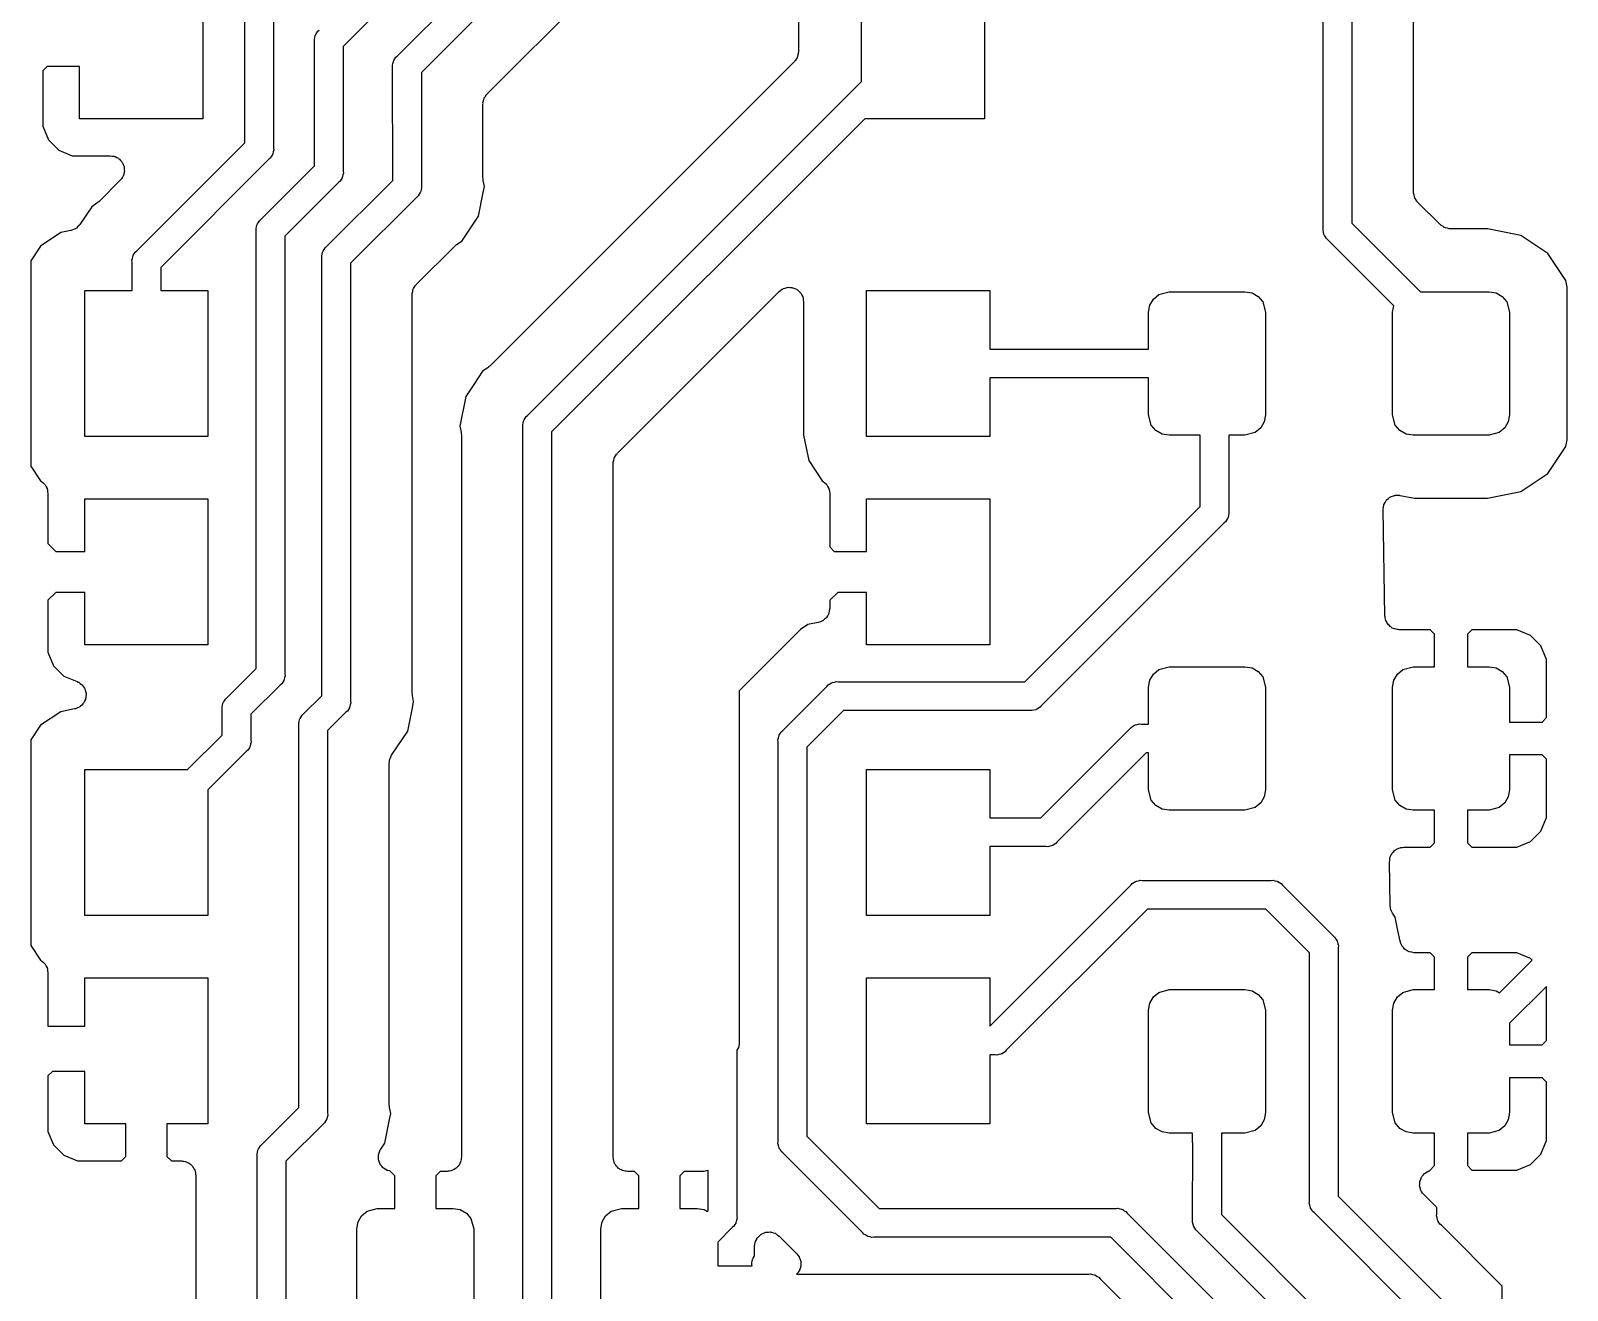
# Model space of a CAD drawing. Extents: x 81 to 161, y -172 to -32.
# Drawn here: x 113.46 to 132.19, y -153.92 to -138.56 of the extents above; entities that cross this region are included whole.
import ezdxf

# ---------------------------------------------------------------- set-up
doc = ezdxf.new("R2010")
doc.units = 0
doc.header["$MEASUREMENT"] = 0
doc.layers.add('BLACK', color=7, linetype='CONTINUOUS')

msp = doc.modelspace()

# ---------------------------------------------------------------- linework, layer by layer
at = {"layer": 'BLACK', "linetype": 'CONTINUOUS'}
for p, q in [((123.097, -132.928), (117.269, -138.756)), ((117.928, -138.872), (123.188, -133.613)), ((123.389, -133.906), (118.221, -139.074)), ((129.215, -140.976), (129.215, -135.464)), ((129.565, -135.529), (129.565, -140.911)), ((119.023, -139.333), (122.519, -135.838)), ((116.069, -139.929), (116.069, -137.253)), ((116.419, -137.356), (116.419, -139.994)), ((115.555, -137.857), (115.555, -139.637)), ((123.585, -139.184), (123.585, -137.857)), ((125.085, -137.857), (125.085, -139.637)), ((122.817, -137.875), (122.817, -138.819)), ((130.315, -140.528), (130.315, -137.898)), ((116.931, -138.616), (116.933, -138.609)), ((116.933, -138.609), (116.946, -138.59)), ((116.946, -138.59), (116.958, -138.57)), ((116.958, -138.57), (116.976, -138.555)), ((116.917, -138.669), (116.923, -138.646)), ((116.919, -138.692), (116.917, -138.669)), ((116.919, -140.211), (116.919, -138.692)), ((116.923, -138.646), (116.927, -138.623)), ((116.927, -138.623), (116.931, -138.616)), ((117.269, -138.756), (117.269, -140.275)), ((117.869, -138.986), (117.875, -138.964)), ((117.875, -138.964), (117.88, -138.941)), ((117.88, -138.941), (117.883, -138.934)), ((117.883, -138.934), (117.885, -138.926)), ((117.885, -138.926), (117.899, -138.907)), ((117.899, -138.907), (117.91, -138.887)), ((117.91, -138.887), (117.928, -138.872)), ((122.766, -138.943), (119.057, -142.652)), ((122.771, -138.936), (122.766, -138.943)), ((122.776, -138.931), (122.771, -138.936)), ((122.788, -138.912), (122.776, -138.931)), ((122.801, -138.893), (122.788, -138.912)), ((122.803, -138.886), (122.801, -138.893)), ((122.807, -138.879), (122.803, -138.886)), ((122.811, -138.856), (122.807, -138.879)), ((122.817, -138.834), (122.811, -138.856)), ((122.817, -138.819), (122.816, -138.827)), ((122.816, -138.827), (122.817, -138.834)), ((113.659, -138.998), (113.605, -139.051)), ((113.605, -139.051), (113.605, -139.727)), ((114.055, -138.998), (113.659, -138.998)), ((114.055, -139.637), (114.055, -138.998)), ((117.871, -139.009), (117.869, -138.986)), ((117.872, -140.39), (117.871, -139.009)), ((118.221, -139.074), (118.221, -140.454)), ((119.001, -139.364), (119.012, -139.345)), ((119.012, -139.345), (119.018, -139.34)), ((119.018, -139.34), (119.023, -139.333)), ((119.516, -143.254), (123.585, -139.184)), ((118.971, -139.457), (118.973, -139.45)), ((118.971, -140.354), (118.971, -139.457)), ((118.972, -139.442), (118.978, -139.42)), ((118.973, -139.45), (118.972, -139.442)), ((118.978, -139.42), (118.982, -139.397)), ((118.982, -139.397), (118.986, -139.391)), ((118.986, -139.391), (118.988, -139.383)), ((118.988, -139.383), (119.001, -139.364)), ((113.605, -139.727), (113.674, -139.892)), ((115.555, -139.637), (114.055, -139.637)), ((123.627, -139.637), (119.809, -143.455)), ((125.085, -139.637), (123.627, -139.637)), ((113.674, -139.892), (113.801, -140.019)), ((113.801, -140.019), (113.966, -140.088)), ((113.966, -140.088), (114.428, -140.088)), ((114.428, -140.088), (114.45, -140.091)), ((114.45, -140.091), (114.473, -140.093)), ((114.473, -140.093), (114.48, -140.097)), ((114.48, -140.097), (114.487, -140.098)), ((114.487, -140.098), (114.507, -140.109)), ((114.751, -141.248), (116.069, -139.929)), ((116.392, -140.096), (116.38, -140.116)), ((116.405, -140.077), (116.392, -140.096)), ((116.407, -140.069), (116.405, -140.077)), ((116.411, -140.063), (116.407, -140.069)), ((116.415, -140.04), (116.411, -140.063)), ((116.421, -140.017), (116.415, -140.04)), ((116.419, -139.994), (116.421, -140.017)), ((114.507, -140.109), (114.528, -140.119)), ((114.528, -140.119), (114.533, -140.125)), ((114.533, -140.125), (114.54, -140.128)), ((114.54, -140.128), (114.555, -140.146)), ((114.555, -140.146), (114.571, -140.162)), ((114.571, -140.162), (114.574, -140.169)), ((114.574, -140.169), (114.579, -140.175)), ((114.579, -140.175), (114.587, -140.196)), ((114.587, -140.196), (114.597, -140.217)), ((114.6, -140.293), (114.592, -140.314)), ((114.597, -140.217), (114.597, -140.225)), ((114.597, -140.225), (114.6, -140.232)), ((114.6, -140.232), (114.6, -140.255)), ((114.6, -140.255), (114.602, -140.278)), ((114.602, -140.278), (114.6, -140.285)), ((114.6, -140.285), (114.6, -140.293)), ((116.362, -140.131), (115.044, -141.449)), ((116.265, -140.865), (116.919, -140.211)), ((116.38, -140.116), (116.362, -140.131)), ((117.269, -140.275), (117.271, -140.299)), ((114.551, -140.386), (114.292, -140.646)), ((114.564, -140.368), (114.551, -140.386)), ((114.579, -140.35), (114.564, -140.368)), ((114.582, -140.343), (114.579, -140.35)), ((114.586, -140.336), (114.582, -140.343)), ((114.592, -140.314), (114.586, -140.336)), ((117.212, -140.412), (116.558, -141.067)), ((117.065, -141.196), (117.872, -140.39)), ((117.23, -140.397), (117.212, -140.412)), ((117.242, -140.377), (117.23, -140.397)), ((117.255, -140.358), (117.242, -140.377)), ((117.257, -140.351), (117.255, -140.358)), ((117.261, -140.344), (117.257, -140.351)), ((117.265, -140.321), (117.261, -140.344)), ((117.271, -140.299), (117.265, -140.321)), ((118.224, -140.477), (118.218, -140.5)), ((118.221, -140.454), (118.224, -140.477)), ((118.974, -140.371), (118.971, -140.354)), ((118.975, -140.388), (118.974, -140.371)), ((118.99, -140.462), (118.975, -140.388)), ((118.975, -140.536), (118.99, -140.462)), ((114.265, -140.668), (114.202, -140.71)), ((114.277, -140.656), (114.265, -140.668)), ((114.292, -140.646), (114.277, -140.656)), ((118.165, -140.591), (117.358, -141.398)), ((118.183, -140.576), (118.165, -140.591)), ((118.194, -140.556), (118.183, -140.576)), ((118.208, -140.537), (118.194, -140.556)), ((118.21, -140.53), (118.208, -140.537)), ((118.213, -140.523), (118.21, -140.53)), ((118.218, -140.5), (118.213, -140.523)), ((118.918, -140.823), (118.975, -140.536)), ((130.316, -140.535), (130.315, -140.528)), ((130.316, -140.543), (130.316, -140.535)), ((130.322, -140.565), (130.316, -140.543)), ((130.326, -140.588), (130.322, -140.565)), ((130.329, -140.594), (130.326, -140.588)), ((130.331, -140.602), (130.329, -140.594)), ((130.345, -140.621), (130.331, -140.602)), ((130.356, -140.64), (130.345, -140.621)), ((130.362, -140.645), (130.356, -140.64)), ((130.366, -140.652), (130.362, -140.645)), ((130.641, -140.927), (130.366, -140.652)), ((114.202, -140.71), (114.057, -140.926)), ((118.713, -141.129), (118.918, -140.823)), ((113.826, -141.025), (113.578, -141.19)), ((113.946, -141.001), (113.826, -141.025)), ((113.953, -140.998), (113.946, -141.001)), ((113.961, -140.997), (113.953, -140.998)), ((113.981, -140.987), (113.961, -140.997)), ((114.003, -140.979), (113.981, -140.987)), ((114.009, -140.974), (114.003, -140.979)), ((114.015, -140.97), (114.009, -140.974)), ((114.031, -140.954), (114.015, -140.97)), ((114.048, -140.939), (114.031, -140.954)), ((114.052, -140.932), (114.048, -140.939)), ((114.057, -140.926), (114.052, -140.932)), ((116.206, -140.979), (116.212, -140.956)), ((116.208, -141.002), (116.206, -140.979)), ((116.208, -146.34), (116.208, -141.002)), ((116.212, -140.956), (116.216, -140.933)), ((116.216, -140.933), (116.22, -140.927)), ((116.22, -140.927), (116.222, -140.919)), ((116.222, -140.919), (116.235, -140.9)), ((116.235, -140.9), (116.247, -140.88)), ((116.247, -140.88), (116.265, -140.865)), ((129.213, -140.999), (129.215, -140.976)), ((129.219, -141.021), (129.213, -140.999)), ((129.223, -141.044), (129.219, -141.021)), ((129.227, -141.051), (129.223, -141.044)), ((129.565, -140.911), (130.4, -141.746)), ((130.648, -140.931), (130.641, -140.927)), ((130.653, -140.937), (130.648, -140.931)), ((130.672, -140.948), (130.653, -140.937)), ((130.691, -140.961), (130.672, -140.948)), ((130.698, -140.963), (130.691, -140.961)), ((130.705, -140.967), (130.698, -140.963)), ((130.728, -140.971), (130.705, -140.967)), ((130.75, -140.977), (130.728, -140.971)), ((130.757, -140.977), (130.75, -140.977)), ((130.765, -140.978), (130.757, -140.977)), ((131.219, -140.978), (130.765, -140.978)), ((131.624, -141.059), (131.219, -140.978)), ((113.578, -141.19), (113.459, -141.369)), ((116.558, -141.067), (116.558, -146.404)), ((117.022, -141.25), (117.035, -141.231)), ((117.035, -141.231), (117.047, -141.211)), ((117.047, -141.211), (117.065, -141.196)), ((118.159, -141.657), (118.624, -141.193)), ((118.624, -141.193), (118.638, -141.183)), ((118.638, -141.183), (118.65, -141.171)), ((118.65, -141.171), (118.713, -141.129)), ((129.229, -141.059), (129.227, -141.051)), ((129.242, -141.078), (129.229, -141.059)), ((129.254, -141.098), (129.242, -141.078)), ((129.272, -141.113), (129.254, -141.098)), ((130.075, -141.916), (129.272, -141.113)), ((131.953, -141.279), (131.624, -141.059)), ((113.459, -141.369), (113.459, -143.873)), ((114.692, -141.361), (114.698, -141.339)), ((114.694, -141.384), (114.692, -141.361)), ((114.694, -141.731), (114.694, -141.384)), ((114.698, -141.339), (114.702, -141.316)), ((114.702, -141.316), (114.706, -141.309)), ((114.706, -141.309), (114.708, -141.302)), ((114.708, -141.302), (114.721, -141.283)), ((114.721, -141.283), (114.733, -141.263)), ((114.733, -141.263), (114.751, -141.248)), ((117.006, -141.31), (117.012, -141.288)), ((117.008, -141.333), (117.006, -141.31)), ((117.008, -146.671), (117.008, -141.333)), ((117.012, -141.288), (117.016, -141.265)), ((117.016, -141.265), (117.02, -141.258)), ((117.02, -141.258), (117.022, -141.25)), ((117.358, -141.398), (117.358, -146.736)), ((132.173, -141.608), (131.953, -141.279)), ((115.044, -141.449), (115.044, -141.731)), ((114.119, -143.511), (114.119, -141.731)), ((114.119, -141.731), (114.694, -141.731)), ((115.044, -141.731), (115.619, -141.731)), ((115.619, -141.731), (115.619, -143.511)), ((118.108, -141.781), (118.109, -141.774)), ((118.108, -146.635), (118.108, -141.781)), ((118.109, -141.766), (118.115, -141.744)), ((118.109, -141.774), (118.109, -141.766)), ((118.115, -141.744), (118.119, -141.721)), ((118.119, -141.721), (118.122, -141.715)), ((118.122, -141.715), (118.124, -141.707)), ((118.124, -141.707), (118.137, -141.688)), ((118.137, -141.688), (118.149, -141.669)), ((118.149, -141.669), (118.155, -141.664)), ((118.155, -141.664), (118.159, -141.657)), ((120.61, -143.715), (122.582, -141.743)), ((122.582, -141.743), (122.601, -141.73)), ((122.601, -141.73), (122.618, -141.715)), ((122.618, -141.715), (122.626, -141.713)), ((122.626, -141.713), (122.632, -141.708)), ((122.632, -141.708), (122.654, -141.702)), ((122.654, -141.702), (122.675, -141.694)), ((122.675, -141.694), (122.683, -141.694)), ((122.683, -141.694), (122.691, -141.692)), ((122.691, -141.692), (122.713, -141.694)), ((122.713, -141.694), (122.736, -141.694)), ((122.736, -141.694), (122.744, -141.697)), ((122.744, -141.697), (122.751, -141.698)), ((122.751, -141.698), (122.772, -141.707)), ((122.772, -141.707), (122.793, -141.715)), ((122.793, -141.715), (122.799, -141.72)), ((122.799, -141.72), (122.806, -141.723)), ((122.806, -141.723), (122.822, -141.74)), ((122.822, -141.74), (122.84, -141.754)), ((122.84, -141.754), (122.844, -141.761)), ((122.844, -141.761), (122.849, -141.766)), ((122.849, -141.766), (122.859, -141.787)), ((122.859, -141.787), (122.87, -141.807)), ((123.649, -143.511), (123.649, -141.731)), ((123.649, -141.731), (125.149, -141.731)), ((125.149, -141.731), (125.149, -142.446)), ((127.144, -141.835), (127.211, -141.779)), ((127.211, -141.779), (127.336, -141.746)), ((127.336, -141.746), (128.261, -141.746)), ((128.261, -141.746), (128.347, -141.761)), ((128.347, -141.761), (128.422, -141.804)), ((130.4, -141.746), (131.236, -141.746)), ((131.236, -141.746), (131.322, -141.761)), ((131.322, -141.761), (131.397, -141.804)), ((132.19, -141.691), (132.173, -141.608)), ((132.19, -143.551), (132.19, -141.691)), ((122.87, -141.807), (122.872, -141.814)), ((122.872, -141.814), (122.875, -141.821)), ((122.875, -141.821), (122.877, -141.844)), ((122.877, -141.844), (122.881, -141.867)), ((122.881, -141.867), (122.881, -143.494)), ((127.086, -141.996), (127.101, -141.91)), ((127.101, -141.91), (127.144, -141.835)), ((128.422, -141.804), (128.478, -141.871)), ((128.478, -141.871), (128.511, -141.996)), ((130.061, -141.996), (130.075, -141.916)), ((131.397, -141.804), (131.453, -141.871)), ((131.453, -141.871), (131.486, -141.996)), ((127.086, -142.446), (127.086, -141.996)), ((128.511, -141.996), (128.511, -143.246)), ((130.061, -143.246), (130.061, -141.996)), ((131.486, -141.996), (131.486, -143.246)), ((125.149, -142.446), (127.086, -142.446)), ((118.967, -142.716), (118.861, -142.876)), ((119.03, -142.674), (118.967, -142.716)), ((119.042, -142.662), (119.03, -142.674)), ((119.057, -142.652), (119.042, -142.662)), ((118.861, -142.876), (118.763, -143.022)), ((127.086, -142.796), (125.149, -142.796)), ((125.149, -142.796), (125.149, -143.511)), ((127.086, -143.246), (127.086, -142.796)), ((118.763, -143.022), (118.691, -143.383)), ((119.473, -143.308), (119.486, -143.289)), ((119.486, -143.289), (119.498, -143.269)), ((119.498, -143.269), (119.516, -143.254)), ((127.119, -143.371), (127.086, -143.246)), ((128.511, -143.246), (128.496, -143.332)), ((130.094, -143.371), (130.061, -143.246)), ((131.486, -143.246), (131.471, -143.332)), ((118.691, -143.383), (118.706, -143.457)), ((118.706, -143.457), (118.706, -143.474)), ((118.706, -143.474), (118.709, -143.491)), ((119.457, -143.368), (119.463, -143.345)), ((119.459, -143.391), (119.457, -143.368)), ((119.459, -154.742), (119.459, -143.391)), ((119.463, -143.345), (119.467, -143.322)), ((119.467, -143.322), (119.471, -143.315)), ((119.471, -143.315), (119.473, -143.308)), ((119.809, -143.455), (119.809, -154.677)), ((127.175, -143.438), (127.119, -143.371)), ((127.25, -143.481), (127.175, -143.438)), ((128.386, -143.463), (128.261, -143.496)), ((128.453, -143.407), (128.386, -143.463)), ((128.496, -143.332), (128.453, -143.407)), ((130.15, -143.438), (130.094, -143.371)), ((130.225, -143.481), (130.15, -143.438)), ((131.361, -143.463), (131.236, -143.496)), ((131.428, -143.407), (131.361, -143.463)), ((131.471, -143.332), (131.428, -143.407)), ((115.619, -143.511), (114.119, -143.511)), ((118.709, -143.491), (118.709, -152.297)), ((122.881, -143.494), (122.943, -143.804)), ((125.149, -143.511), (123.649, -143.511)), ((127.336, -143.496), (127.25, -143.481)), ((127.714, -143.496), (127.336, -143.496)), ((127.714, -144.364), (127.714, -143.496)), ((128.261, -143.496), (128.064, -143.496)), ((128.064, -143.496), (128.064, -144.428)), ((130.311, -143.496), (130.225, -143.481)), ((131.236, -143.496), (130.311, -143.496)), ((131.953, -143.963), (132.173, -143.634)), ((132.173, -143.634), (132.19, -143.551)), ((120.559, -143.839), (120.56, -143.831)), ((120.559, -152.297), (120.559, -143.839)), ((120.56, -143.823), (120.566, -143.801)), ((120.56, -143.831), (120.56, -143.823)), ((120.566, -143.801), (120.57, -143.779)), ((120.57, -143.779), (120.573, -143.772)), ((120.573, -143.772), (120.575, -143.765)), ((120.575, -143.765), (120.589, -143.746)), ((120.589, -143.746), (120.6, -143.726)), ((120.6, -143.726), (120.606, -143.721)), ((120.606, -143.721), (120.61, -143.715)), ((122.943, -143.804), (123.108, -144.052)), ((113.459, -143.873), (113.578, -144.052)), ((131.624, -144.183), (131.953, -143.963)), ((113.578, -144.052), (113.591, -144.06)), ((113.591, -144.06), (113.609, -144.077)), ((113.609, -144.077), (113.628, -144.093)), ((113.628, -144.093), (113.631, -144.098)), ((113.631, -144.098), (113.635, -144.102)), ((113.635, -144.102), (113.646, -144.125)), ((113.646, -144.125), (113.658, -144.146)), ((113.658, -144.146), (113.659, -144.152)), ((113.659, -144.152), (113.662, -144.157)), ((113.662, -144.157), (113.665, -144.182)), ((113.665, -144.182), (113.669, -144.206)), ((113.669, -144.206), (113.669, -144.814)), ((123.108, -144.052), (123.121, -144.06)), ((123.121, -144.06), (123.139, -144.077)), ((123.139, -144.077), (123.158, -144.093)), ((123.158, -144.093), (123.161, -144.098)), ((123.161, -144.098), (123.165, -144.102)), ((123.165, -144.102), (123.176, -144.125)), ((123.176, -144.125), (123.188, -144.146)), ((123.188, -144.146), (123.189, -144.152)), ((123.189, -144.152), (123.192, -144.157)), ((123.192, -144.157), (123.195, -144.182)), ((123.195, -144.182), (123.199, -144.206)), ((123.199, -144.206), (123.199, -144.857)), ((130.089, -144.229), (130.092, -144.228)), ((130.092, -144.228), (130.119, -144.228)), ((130.119, -144.228), (130.146, -144.228)), ((130.146, -144.228), (130.149, -144.229)), ((131.219, -144.264), (131.624, -144.183)), ((114.119, -144.911), (114.119, -144.271)), ((114.119, -144.271), (115.619, -144.271)), ((115.619, -144.271), (115.619, -146.051)), ((123.649, -144.911), (123.649, -144.271)), ((123.649, -144.271), (125.149, -144.271)), ((125.149, -144.271), (125.149, -146.051)), ((125.577, -146.501), (127.714, -144.364)), ((129.944, -144.397), (129.949, -144.371)), ((129.944, -144.401), (129.944, -144.397)), ((129.944, -144.404), (129.944, -144.401)), ((129.967, -145.696), (129.944, -144.404)), ((129.949, -144.371), (129.953, -144.344)), ((129.953, -144.344), (129.955, -144.341)), ((129.955, -144.341), (129.956, -144.337)), ((129.956, -144.337), (129.97, -144.314)), ((129.97, -144.314), (129.983, -144.291)), ((129.983, -144.291), (129.985, -144.289)), ((129.985, -144.289), (129.987, -144.285)), ((129.987, -144.285), (130.008, -144.269)), ((130.008, -144.269), (130.028, -144.251)), ((130.028, -144.251), (130.032, -144.25)), ((130.032, -144.25), (130.034, -144.247)), ((130.034, -144.247), (130.06, -144.239)), ((130.06, -144.239), (130.085, -144.229)), ((130.085, -144.229), (130.089, -144.229)), ((130.149, -144.229), (130.153, -144.229)), ((130.153, -144.229), (130.328, -144.264)), ((130.328, -144.264), (131.219, -144.264)), ((128.007, -144.565), (125.778, -146.794)), ((128.025, -144.55), (128.007, -144.565)), ((128.037, -144.53), (128.025, -144.55)), ((128.05, -144.511), (128.037, -144.53)), ((128.052, -144.504), (128.05, -144.511)), ((128.056, -144.497), (128.052, -144.504)), ((128.06, -144.474), (128.056, -144.497)), ((128.066, -144.451), (128.06, -144.474)), ((128.064, -144.428), (128.066, -144.451)), ((113.669, -144.814), (113.766, -144.911)), ((113.766, -144.911), (114.119, -144.911)), ((123.199, -144.857), (123.253, -144.911)), ((123.253, -144.911), (123.649, -144.911)), ((113.766, -145.411), (113.669, -145.508)), ((113.669, -145.508), (113.669, -146.141)), ((114.119, -145.411), (113.766, -145.411)), ((114.119, -146.051), (114.119, -145.411)), ((123.296, -145.411), (123.199, -145.508)), ((123.199, -145.508), (123.199, -145.608)), ((123.649, -145.411), (123.296, -145.411)), ((123.649, -146.051), (123.649, -145.411)), ((123.158, -145.721), (123.136, -145.739)), ((123.159, -145.719), (123.158, -145.721)), ((123.16, -145.718), (123.159, -145.719)), ((123.174, -145.693), (123.16, -145.718)), ((123.188, -145.668), (123.174, -145.693)), ((123.189, -145.666), (123.188, -145.668)), ((123.19, -145.664), (123.189, -145.666)), ((123.194, -145.636), (123.19, -145.664)), ((123.199, -145.608), (123.194, -145.636)), ((129.97, -145.71), (129.967, -145.696)), ((129.97, -145.723), (129.97, -145.71)), ((129.976, -145.739), (129.97, -145.723)), ((122.842, -145.866), (122.095, -146.612)), ((122.933, -145.805), (122.842, -145.866)), ((123.058, -145.78), (122.933, -145.805)), ((123.085, -145.769), (123.058, -145.78)), ((123.111, -145.76), (123.085, -145.769)), ((123.113, -145.758), (123.111, -145.76)), ((123.115, -145.758), (123.113, -145.758)), ((123.136, -145.739), (123.115, -145.758)), ((129.979, -145.756), (129.976, -145.739)), ((129.986, -145.768), (129.979, -145.756)), ((129.991, -145.78), (129.986, -145.768)), ((130.002, -145.793), (129.991, -145.78)), ((130.01, -145.808), (130.002, -145.793)), ((130.021, -145.817), (130.01, -145.808)), ((130.03, -145.827), (130.021, -145.817)), ((130.044, -145.836), (130.03, -145.827)), ((130.057, -145.846), (130.044, -145.836)), ((130.07, -145.851), (130.057, -145.846)), ((130.082, -145.857), (130.07, -145.851)), ((130.099, -145.86), (130.082, -145.857)), ((130.115, -145.866), (130.099, -145.86)), ((130.129, -145.866), (130.115, -145.866)), ((130.142, -145.868), (130.129, -145.866)), ((130.52, -145.868), (130.142, -145.868)), ((130.573, -145.922), (130.52, -145.868)), ((131.027, -145.868), (130.974, -145.922)), ((131.576, -145.868), (131.027, -145.868)), ((131.741, -145.937), (131.576, -145.868)), ((115.619, -146.051), (114.119, -146.051)), ((125.149, -146.051), (123.649, -146.051)), ((130.573, -146.318), (130.573, -145.922)), ((130.974, -145.922), (130.974, -146.318)), ((131.867, -146.063), (131.741, -145.937)), ((131.936, -146.228), (131.867, -146.063)), ((113.669, -146.141), (113.738, -146.306)), ((131.936, -146.939), (131.936, -146.228)), ((113.738, -146.306), (113.864, -146.432)), ((113.864, -146.432), (114.027, -146.5)), ((115.851, -146.697), (116.208, -146.34)), ((116.55, -146.473), (116.546, -146.48)), ((116.554, -146.45), (116.55, -146.473)), ((116.56, -146.428), (116.554, -146.45)), ((116.558, -146.404), (116.56, -146.428)), ((127.101, -146.482), (127.144, -146.407)), ((127.144, -146.407), (127.211, -146.351)), ((127.211, -146.351), (127.336, -146.318)), ((127.336, -146.318), (128.261, -146.318)), ((128.261, -146.318), (128.347, -146.333)), ((128.347, -146.333), (128.422, -146.376)), ((128.422, -146.376), (128.478, -146.443)), ((128.478, -146.443), (128.511, -146.568)), ((130.076, -146.482), (130.119, -146.407)), ((130.119, -146.407), (130.186, -146.351)), ((130.186, -146.351), (130.311, -146.318)), ((130.311, -146.318), (130.573, -146.318)), ((130.974, -146.318), (131.236, -146.318)), ((131.236, -146.318), (131.322, -146.333)), ((131.322, -146.333), (131.397, -146.376)), ((131.397, -146.376), (131.453, -146.443)), ((131.453, -146.443), (131.486, -146.568)), ((114.027, -146.5), (114.035, -146.505)), ((114.035, -146.505), (114.044, -146.508)), ((114.044, -146.508), (114.06, -146.521)), ((114.06, -146.521), (114.078, -146.533)), ((114.078, -146.533), (114.084, -146.54)), ((114.084, -146.54), (114.091, -146.546)), ((114.091, -146.546), (114.102, -146.564)), ((114.102, -146.564), (114.115, -146.581)), ((114.115, -146.581), (114.118, -146.59)), ((114.118, -146.59), (114.123, -146.598)), ((114.123, -146.598), (114.127, -146.619)), ((114.127, -146.619), (114.133, -146.639)), ((114.135, -146.658), (114.132, -146.678)), ((114.133, -146.639), (114.133, -146.648)), ((114.133, -146.648), (114.135, -146.658)), ((116.501, -146.541), (116.144, -146.898)), ((116.519, -146.526), (116.501, -146.541)), ((116.531, -146.506), (116.519, -146.526)), ((116.544, -146.487), (116.531, -146.506)), ((116.546, -146.48), (116.544, -146.487)), ((118.111, -146.652), (118.108, -146.635)), ((118.111, -146.669), (118.111, -146.652)), ((122.095, -146.612), (122.095, -150.614)), ((122.627, -147.095), (123.165, -146.558)), ((123.165, -146.558), (123.18, -146.54)), ((123.18, -146.54), (123.2, -146.528)), ((123.2, -146.528), (123.219, -146.515)), ((123.219, -146.515), (123.226, -146.513)), ((123.226, -146.513), (123.233, -146.509)), ((123.233, -146.509), (123.256, -146.505)), ((123.256, -146.505), (123.279, -146.499)), ((123.279, -146.499), (123.302, -146.501)), ((123.302, -146.501), (125.577, -146.501)), ((127.086, -146.568), (127.101, -146.482)), ((127.086, -147.018), (127.086, -146.568)), ((128.511, -146.568), (128.511, -147.818)), ((130.061, -146.568), (130.076, -146.482)), ((130.061, -147.818), (130.061, -146.568)), ((131.486, -146.568), (131.486, -146.993)), ((113.994, -146.833), (113.826, -146.867)), ((114.003, -146.83), (113.994, -146.833)), ((114.012, -146.828), (114.003, -146.83)), ((114.031, -146.819), (114.012, -146.828)), ((114.051, -146.811), (114.031, -146.819)), ((114.058, -146.805), (114.051, -146.811)), ((114.066, -146.8), (114.058, -146.805)), ((114.08, -146.785), (114.066, -146.8)), ((114.096, -146.771), (114.08, -146.785)), ((114.101, -146.763), (114.096, -146.771)), ((114.107, -146.756), (114.101, -146.763)), ((114.115, -146.736), (114.107, -146.756)), ((114.126, -146.718), (114.115, -146.736)), ((114.127, -146.708), (114.126, -146.718)), ((114.131, -146.699), (114.127, -146.708)), ((114.132, -146.678), (114.131, -146.699)), ((115.792, -146.811), (115.798, -146.788)), ((115.794, -146.834), (115.792, -146.811)), ((115.794, -147.151), (115.794, -146.834)), ((115.798, -146.788), (115.802, -146.765)), ((115.802, -146.765), (115.806, -146.758)), ((115.806, -146.758), (115.808, -146.751)), ((115.808, -146.751), (115.821, -146.732)), ((115.821, -146.732), (115.833, -146.712)), ((115.833, -146.712), (115.851, -146.697)), ((116.785, -146.894), (117.008, -146.671)), ((117.331, -146.838), (117.319, -146.858)), ((117.344, -146.818), (117.331, -146.838)), ((117.346, -146.811), (117.344, -146.818)), ((117.35, -146.804), (117.346, -146.811)), ((117.354, -146.781), (117.35, -146.804)), ((117.36, -146.759), (117.354, -146.781)), ((117.358, -146.736), (117.36, -146.759)), ((118.054, -147.104), (118.111, -146.818)), ((118.126, -146.743), (118.111, -146.669)), ((118.111, -146.818), (118.126, -146.743)), ((123.366, -146.851), (122.92, -147.297)), ((125.641, -146.851), (123.366, -146.851)), ((125.664, -146.853), (125.641, -146.851)), ((125.687, -146.847), (125.664, -146.853)), ((125.71, -146.843), (125.687, -146.847)), ((125.717, -146.839), (125.71, -146.843)), ((125.724, -146.837), (125.717, -146.839)), ((125.743, -146.824), (125.724, -146.837)), ((125.763, -146.812), (125.743, -146.824)), ((125.778, -146.794), (125.763, -146.812)), ((113.578, -147.032), (113.459, -147.211)), ((113.826, -146.867), (113.578, -147.032)), ((116.144, -146.898), (116.144, -147.215)), ((116.726, -147.007), (116.732, -146.985)), ((116.728, -147.031), (116.726, -147.007)), ((116.729, -151.693), (116.728, -147.031)), ((116.732, -146.985), (116.737, -146.962)), ((116.737, -146.962), (116.74, -146.955)), ((116.74, -146.955), (116.742, -146.948)), ((116.742, -146.948), (116.756, -146.929)), ((116.756, -146.929), (116.767, -146.909)), ((116.767, -146.909), (116.785, -146.894)), ((117.301, -146.873), (117.078, -147.095)), ((117.319, -146.858), (117.301, -146.873)), ((126.892, -147.045), (126.911, -147.032)), ((126.911, -147.032), (126.918, -147.03)), ((126.918, -147.03), (126.925, -147.026)), ((126.925, -147.026), (126.948, -147.022)), ((126.948, -147.022), (126.971, -147.016)), ((126.971, -147.016), (126.994, -147.018)), ((126.994, -147.018), (127.086, -147.018)), ((131.486, -146.993), (131.882, -146.993)), ((131.882, -146.993), (131.936, -146.939)), ((113.459, -147.211), (113.459, -149.715)), ((115.372, -147.573), (115.794, -147.151)), ((116.144, -147.215), (116.146, -147.238)), ((117.078, -147.095), (117.078, -151.757)), ((117.858, -147.398), (118.054, -147.104)), ((122.568, -147.209), (122.574, -147.187)), ((122.57, -147.232), (122.568, -147.209)), ((122.574, -147.187), (122.579, -147.164)), ((122.579, -147.164), (122.582, -147.157)), ((122.582, -147.157), (122.584, -147.149)), ((122.584, -147.149), (122.598, -147.13)), ((122.598, -147.13), (122.609, -147.11)), ((122.609, -147.11), (122.627, -147.095)), ((125.771, -148.161), (126.857, -147.075)), ((126.857, -147.075), (126.872, -147.057)), ((126.872, -147.057), (126.892, -147.045)), ((116.087, -147.352), (115.619, -147.82)), ((116.105, -147.337), (116.087, -147.352)), ((116.117, -147.317), (116.105, -147.337)), ((116.13, -147.298), (116.117, -147.317)), ((116.132, -147.291), (116.13, -147.298)), ((116.136, -147.284), (116.132, -147.291)), ((116.14, -147.261), (116.136, -147.284)), ((116.146, -147.238), (116.14, -147.261)), ((117.85, -147.417), (117.858, -147.398)), ((122.571, -152.107), (122.57, -147.232)), ((122.92, -147.297), (122.92, -152.042)), ((127.058, -147.368), (125.972, -148.454)), ((127.086, -147.368), (127.058, -147.368)), ((127.086, -147.818), (127.086, -147.368)), ((131.486, -147.393), (131.486, -147.818)), ((131.882, -147.393), (131.486, -147.393)), ((131.936, -147.447), (131.882, -147.393)), ((114.119, -149.353), (114.119, -147.573)), ((114.119, -147.573), (115.372, -147.573)), ((117.828, -147.495), (117.832, -147.475)), ((117.828, -151.657), (117.828, -147.495)), ((117.832, -147.475), (117.834, -147.454)), ((117.834, -147.454), (117.837, -147.445)), ((117.837, -147.445), (117.839, -147.436)), ((117.839, -147.436), (117.85, -147.417)), ((123.649, -149.353), (123.649, -147.573)), ((123.649, -147.573), (125.149, -147.573)), ((125.149, -147.573), (125.149, -148.161)), ((131.936, -148.158), (131.936, -147.447)), ((115.619, -147.82), (115.619, -149.353)), ((127.119, -147.943), (127.086, -147.818)), ((127.175, -148.01), (127.119, -147.943)), ((128.496, -147.904), (128.453, -147.979)), ((128.511, -147.818), (128.496, -147.904)), ((130.094, -147.943), (130.061, -147.818)), ((130.15, -148.01), (130.094, -147.943)), ((131.471, -147.904), (131.428, -147.979)), ((131.486, -147.818), (131.471, -147.904)), ((125.149, -148.161), (125.771, -148.161)), ((127.25, -148.053), (127.175, -148.01)), ((127.336, -148.068), (127.25, -148.053)), ((128.261, -148.068), (127.336, -148.068)), ((128.386, -148.035), (128.261, -148.068)), ((128.453, -147.979), (128.386, -148.035)), ((130.225, -148.053), (130.15, -148.01)), ((130.311, -148.068), (130.225, -148.053)), ((130.573, -148.068), (130.311, -148.068)), ((130.573, -148.464), (130.573, -148.068)), ((131.236, -148.068), (130.974, -148.068)), ((130.974, -148.068), (130.974, -148.464)), ((131.361, -148.035), (131.236, -148.068)), ((131.428, -147.979), (131.361, -148.035)), ((131.867, -148.323), (131.936, -148.158)), ((131.741, -148.449), (131.867, -148.323)), ((125.835, -148.511), (125.149, -148.511)), ((125.149, -148.511), (125.149, -149.353)), ((125.858, -148.513), (125.835, -148.511)), ((125.881, -148.507), (125.858, -148.513)), ((125.904, -148.503), (125.881, -148.507)), ((125.911, -148.499), (125.904, -148.503)), ((125.918, -148.497), (125.911, -148.499)), ((125.937, -148.484), (125.918, -148.497)), ((125.957, -148.472), (125.937, -148.484)), ((125.972, -148.454), (125.957, -148.472)), ((130.122, -148.537), (130.137, -148.529)), ((130.137, -148.529), (130.151, -148.526)), ((130.151, -148.526), (130.163, -148.521)), ((130.163, -148.521), (130.18, -148.521)), ((130.18, -148.521), (130.197, -148.518)), ((130.197, -148.518), (130.52, -148.518)), ((130.52, -148.518), (130.573, -148.464)), ((130.974, -148.464), (131.027, -148.518)), ((131.027, -148.518), (131.576, -148.518)), ((131.576, -148.518), (131.741, -148.449)), ((130.022, -148.696), (130.025, -148.68)), ((130.032, -149.229), (130.022, -148.696)), ((130.025, -148.663), (130.029, -148.65)), ((130.025, -148.68), (130.025, -148.663)), ((130.029, -148.65), (130.031, -148.636)), ((130.031, -148.636), (130.04, -148.621)), ((130.04, -148.621), (130.045, -148.606)), ((130.045, -148.606), (130.054, -148.595)), ((130.054, -148.595), (130.061, -148.583)), ((130.061, -148.583), (130.074, -148.572)), ((130.074, -148.572), (130.084, -148.559)), ((130.084, -148.559), (130.096, -148.552)), ((130.096, -148.552), (130.107, -148.543)), ((130.107, -148.543), (130.122, -148.537)), ((125.15, -150.701), (126.871, -148.98)), ((126.871, -148.98), (126.886, -148.962)), ((126.886, -148.962), (126.906, -148.95)), ((126.906, -148.95), (126.925, -148.937)), ((126.925, -148.937), (126.932, -148.935)), ((126.932, -148.935), (126.939, -148.931)), ((126.939, -148.931), (126.962, -148.927)), ((126.962, -148.927), (126.985, -148.921)), ((126.985, -148.921), (127.008, -148.923)), ((127.008, -148.923), (128.58, -148.923)), ((128.58, -148.923), (128.603, -148.921)), ((128.603, -148.921), (128.625, -148.927)), ((128.625, -148.927), (128.648, -148.931)), ((128.648, -148.931), (128.655, -148.935)), ((128.655, -148.935), (128.663, -148.937)), ((128.663, -148.937), (128.682, -148.95)), ((128.682, -148.95), (128.702, -148.962)), ((128.702, -148.962), (128.717, -148.98)), ((128.717, -148.98), (129.341, -149.604)), ((127.072, -149.273), (125.351, -150.994)), ((128.515, -149.273), (127.072, -149.273)), ((129.047, -149.805), (128.515, -149.273)), ((130.035, -149.248), (130.032, -149.229)), ((130.037, -149.268), (130.035, -149.248)), ((130.041, -149.278), (130.037, -149.268)), ((130.043, -149.289), (130.041, -149.278)), ((115.619, -149.353), (114.119, -149.353)), ((125.149, -149.353), (123.649, -149.353)), ((130.053, -149.305), (130.043, -149.289)), ((130.061, -149.323), (130.053, -149.305)), ((130.094, -149.372), (130.061, -149.323)), ((130.126, -149.533), (130.094, -149.372)), ((129.341, -149.604), (129.359, -149.619)), ((129.359, -149.619), (129.37, -149.639)), ((129.37, -149.639), (129.384, -149.658)), ((129.384, -149.658), (129.386, -149.665)), ((130.152, -149.664), (130.126, -149.533)), ((130.126, -149.533), (130.126, -149.533)), ((113.459, -149.715), (113.578, -149.894)), ((129.048, -152.837), (129.047, -149.805)), ((129.386, -149.665), (129.389, -149.672)), ((129.389, -149.672), (129.394, -149.695)), ((129.394, -149.695), (129.4, -149.718)), ((129.4, -149.718), (129.398, -149.741)), ((129.398, -149.741), (129.398, -152.772)), ((130.162, -149.691), (130.152, -149.664)), ((130.172, -149.718), (130.162, -149.691)), ((130.173, -149.719), (130.172, -149.718)), ((130.174, -149.721), (130.173, -149.719)), ((130.193, -149.742), (130.174, -149.721)), ((130.211, -149.764), (130.193, -149.742)), ((130.213, -149.765), (130.211, -149.764)), ((130.214, -149.766), (130.213, -149.765)), ((130.239, -149.78), (130.214, -149.766)), ((130.264, -149.794), (130.239, -149.78)), ((130.266, -149.795), (130.264, -149.794)), ((130.267, -149.796), (130.266, -149.795)), ((130.295, -149.8), (130.267, -149.796)), ((130.324, -149.805), (130.295, -149.8)), ((130.52, -149.805), (130.324, -149.805)), ((130.573, -149.859), (130.52, -149.805)), ((131.027, -149.805), (130.974, -149.859)), ((131.576, -149.805), (131.027, -149.805)), ((131.741, -149.874), (131.576, -149.805)), ((113.578, -149.894), (113.591, -149.902)), ((113.591, -149.902), (113.609, -149.919)), ((113.609, -149.919), (113.628, -149.935)), ((113.628, -149.935), (113.631, -149.94)), ((113.631, -149.94), (113.635, -149.944)), ((113.635, -149.944), (113.646, -149.967)), ((113.646, -149.967), (113.658, -149.988)), ((113.658, -149.988), (113.659, -149.994)), ((113.659, -149.994), (113.662, -149.999)), ((113.662, -149.999), (113.665, -150.024)), ((113.665, -150.024), (113.669, -150.048)), ((130.573, -150.255), (130.573, -149.859)), ((130.974, -149.859), (130.974, -150.255)), ((131.362, -150.294), (131.762, -149.894)), ((131.762, -149.894), (131.741, -149.874)), ((113.669, -150.048), (113.669, -150.699)), ((114.119, -150.701), (114.119, -150.113)), ((114.119, -150.113), (115.619, -150.113)), ((115.619, -150.113), (115.619, -151.893)), ((123.649, -151.893), (123.649, -150.113)), ((123.649, -150.113), (125.149, -150.113)), ((125.149, -150.113), (125.149, -150.701)), ((131.936, -150.215), (131.486, -150.665)), ((131.936, -150.876), (131.936, -150.215)), ((127.101, -150.419), (127.144, -150.344)), ((127.144, -150.344), (127.211, -150.288)), ((127.211, -150.288), (127.336, -150.255)), ((127.336, -150.255), (128.261, -150.255)), ((128.261, -150.255), (128.347, -150.27)), ((128.347, -150.27), (128.422, -150.313)), ((128.422, -150.313), (128.478, -150.38)), ((128.478, -150.38), (128.511, -150.505)), ((130.076, -150.419), (130.119, -150.344)), ((130.119, -150.344), (130.186, -150.288)), ((130.186, -150.288), (130.311, -150.255)), ((130.311, -150.255), (130.573, -150.255)), ((130.974, -150.255), (131.236, -150.255)), ((131.236, -150.255), (131.322, -150.27)), ((131.322, -150.27), (131.362, -150.294)), ((127.086, -150.505), (127.101, -150.419)), ((127.086, -151.755), (127.086, -150.505)), ((128.511, -150.505), (128.511, -151.755)), ((130.061, -150.505), (130.076, -150.419)), ((130.061, -151.755), (130.061, -150.505)), ((113.669, -150.699), (113.671, -150.701)), ((113.671, -150.701), (114.119, -150.701)), ((122.095, -150.614), (122.097, -150.637)), ((122.097, -150.637), (122.095, -150.645)), ((122.095, -150.645), (122.095, -150.915)), ((125.149, -150.701), (125.15, -150.701)), ((131.486, -150.665), (131.486, -150.93)), ((122.087, -150.961), (122.068, -150.994)), ((122.095, -150.915), (122.087, -150.961)), ((131.486, -150.93), (131.882, -150.93)), ((131.882, -150.93), (131.936, -150.876)), ((122.068, -150.994), (122.068, -153.018)), ((125.214, -151.051), (125.149, -151.051)), ((125.149, -151.051), (125.149, -151.893)), ((125.237, -151.053), (125.214, -151.051)), ((125.26, -151.047), (125.237, -151.053)), ((125.283, -151.043), (125.26, -151.047)), ((125.29, -151.039), (125.283, -151.043)), ((125.297, -151.037), (125.29, -151.039)), ((125.316, -151.024), (125.297, -151.037)), ((125.336, -151.012), (125.316, -151.024)), ((125.351, -150.994), (125.336, -151.012)), ((113.723, -151.253), (113.669, -151.307)), ((113.669, -151.307), (113.669, -151.983)), ((114.119, -151.253), (113.723, -151.253)), ((114.119, -151.893), (114.119, -151.253)), ((131.486, -151.33), (131.486, -151.755)), ((131.882, -151.33), (131.486, -151.33)), ((131.936, -151.384), (131.882, -151.33)), ((131.936, -152.095), (131.936, -151.384)), ((116.277, -152.144), (116.729, -151.693)), ((117.831, -151.674), (117.828, -151.657)), ((117.832, -151.691), (117.831, -151.674)), ((117.847, -151.765), (117.832, -151.691)), ((114.619, -151.893), (114.119, -151.893)), ((114.619, -152.289), (114.619, -151.893)), ((115.619, -151.893), (115.119, -151.893)), ((115.119, -151.893), (115.119, -152.289)), ((117.022, -151.894), (116.57, -152.345)), ((117.04, -151.879), (117.022, -151.894)), ((117.051, -151.859), (117.04, -151.879)), ((117.065, -151.84), (117.051, -151.859)), ((117.067, -151.833), (117.065, -151.84)), ((117.07, -151.826), (117.067, -151.833)), ((117.075, -151.803), (117.07, -151.826)), ((117.081, -151.78), (117.075, -151.803)), ((117.078, -151.757), (117.081, -151.78)), ((117.775, -152.126), (117.832, -151.839)), ((117.832, -151.839), (117.847, -151.765)), ((125.149, -151.893), (123.649, -151.893)), ((127.119, -151.88), (127.086, -151.755)), ((127.175, -151.947), (127.119, -151.88)), ((128.496, -151.841), (128.453, -151.916)), ((128.511, -151.755), (128.496, -151.841)), ((130.094, -151.88), (130.061, -151.755)), ((130.15, -151.947), (130.094, -151.88)), ((131.471, -151.841), (131.428, -151.916)), ((131.486, -151.755), (131.471, -151.841)), ((113.669, -151.983), (113.738, -152.148)), ((122.92, -152.042), (123.802, -152.923)), ((127.25, -151.99), (127.175, -151.947)), ((127.336, -152.005), (127.25, -151.99)), ((127.623, -152.005), (127.336, -152.005)), ((127.623, -152.12), (127.623, -152.005)), ((128.261, -152.005), (127.973, -152.005)), ((127.973, -152.005), (127.973, -152.997)), ((128.386, -151.972), (128.261, -152.005)), ((128.453, -151.916), (128.386, -151.972)), ((130.225, -151.99), (130.15, -151.947)), ((130.311, -152.005), (130.225, -151.99)), ((130.573, -152.005), (130.311, -152.005)), ((130.573, -152.401), (130.573, -152.005)), ((131.236, -152.005), (130.974, -152.005)), ((130.974, -152.005), (130.974, -152.401)), ((131.361, -151.972), (131.236, -152.005)), ((131.428, -151.916), (131.361, -151.972)), ((131.867, -152.26), (131.936, -152.095)), ((113.738, -152.148), (113.864, -152.274)), ((113.864, -152.274), (114.029, -152.343)), ((116.218, -152.258), (116.224, -152.235)), ((116.221, -152.281), (116.218, -152.258)), ((116.221, -157.719), (116.221, -152.281)), ((116.224, -152.235), (116.229, -152.212)), ((116.229, -152.212), (116.232, -152.205)), ((116.232, -152.205), (116.234, -152.198)), ((116.234, -152.198), (116.248, -152.179)), ((116.248, -152.179), (116.259, -152.159)), ((116.259, -152.159), (116.277, -152.144)), ((117.699, -152.267), (117.701, -152.261)), ((117.699, -152.291), (117.699, -152.267)), ((117.701, -152.255), (117.711, -152.233)), ((117.701, -152.261), (117.701, -152.255)), ((117.711, -152.233), (117.719, -152.209)), ((117.719, -152.209), (117.723, -152.205)), ((117.723, -152.205), (117.725, -152.2)), ((117.725, -152.2), (117.775, -152.126)), ((122.568, -152.13), (122.571, -152.107)), ((122.574, -152.152), (122.568, -152.13)), ((122.579, -152.175), (122.574, -152.152)), ((122.582, -152.182), (122.579, -152.175)), ((122.584, -152.19), (122.582, -152.182)), ((122.598, -152.209), (122.584, -152.19)), ((122.609, -152.229), (122.598, -152.209)), ((122.627, -152.244), (122.609, -152.229)), ((123.6, -153.217), (122.627, -152.244)), ((127.623, -153.062), (127.624, -152.12)), ((127.624, -152.12), (127.623, -152.12)), ((131.741, -152.386), (131.867, -152.26)), ((114.029, -152.343), (114.565, -152.343)), ((114.565, -152.343), (114.619, -152.289)), ((115.119, -152.289), (115.173, -152.343)), ((115.173, -152.343), (115.295, -152.343)), ((115.295, -152.343), (115.311, -152.346)), ((115.311, -152.346), (115.326, -152.346)), ((115.326, -152.346), (115.34, -152.351)), ((115.34, -152.351), (115.355, -152.354)), ((115.355, -152.354), (115.369, -152.361)), ((115.369, -152.361), (115.383, -152.366)), ((115.383, -152.366), (115.395, -152.376)), ((115.395, -152.376), (115.408, -152.384)), ((115.408, -152.384), (115.418, -152.396)), ((115.418, -152.396), (115.43, -152.406)), ((115.43, -152.406), (115.437, -152.419)), ((115.437, -152.419), (115.447, -152.43)), ((115.447, -152.43), (115.452, -152.445)), ((115.452, -152.445), (115.46, -152.458)), ((115.46, -152.458), (115.463, -152.473)), ((116.57, -152.345), (116.57, -158.697)), ((117.697, -152.316), (117.699, -152.291)), ((117.699, -152.322), (117.697, -152.316)), ((117.699, -152.327), (117.699, -152.322)), ((117.707, -152.351), (117.699, -152.327)), ((117.714, -152.374), (117.707, -152.351)), ((117.717, -152.379), (117.714, -152.374)), ((117.719, -152.385), (117.717, -152.379)), ((117.735, -152.403), (117.719, -152.385)), ((117.75, -152.423), (117.735, -152.403)), ((117.755, -152.427), (117.75, -152.423)), ((117.758, -152.431), (117.755, -152.427)), ((117.78, -152.443), (117.758, -152.431)), ((117.801, -152.457), (117.78, -152.443)), ((117.806, -152.459), (117.801, -152.457)), ((117.811, -152.461), (117.806, -152.459)), ((117.836, -152.466), (117.811, -152.461)), ((117.837, -152.466), (117.836, -152.466)), ((117.896, -152.526), (117.837, -152.466)), ((118.549, -152.469), (118.534, -152.472)), ((118.564, -152.469), (118.549, -152.469)), ((118.579, -152.464), (118.564, -152.469)), ((118.594, -152.461), (118.579, -152.464)), ((118.607, -152.454), (118.594, -152.461)), ((118.621, -152.449), (118.607, -152.454)), ((118.633, -152.439), (118.621, -152.449)), ((118.646, -152.431), (118.633, -152.439)), ((118.656, -152.419), (118.646, -152.431)), ((118.668, -152.409), (118.656, -152.419)), ((118.676, -152.396), (118.668, -152.409)), ((118.686, -152.385), (118.676, -152.396)), ((118.691, -152.37), (118.686, -152.385)), ((118.698, -152.357), (118.691, -152.37)), ((118.701, -152.342), (118.698, -152.357)), ((118.706, -152.327), (118.701, -152.342)), ((118.709, -152.297), (118.706, -152.312)), ((118.706, -152.312), (118.706, -152.327)), ((120.562, -152.312), (120.559, -152.297)), ((120.562, -152.327), (120.562, -152.312)), ((120.567, -152.342), (120.562, -152.327)), ((120.57, -152.357), (120.567, -152.342)), ((120.577, -152.37), (120.57, -152.357)), ((120.582, -152.385), (120.577, -152.37)), ((120.592, -152.396), (120.582, -152.385)), ((120.6, -152.409), (120.592, -152.396)), ((120.612, -152.419), (120.6, -152.409)), ((120.622, -152.431), (120.612, -152.419)), ((120.635, -152.439), (120.622, -152.431)), ((120.646, -152.449), (120.635, -152.439)), ((120.661, -152.454), (120.646, -152.449)), ((120.674, -152.461), (120.661, -152.454)), ((120.689, -152.464), (120.674, -152.461)), ((120.704, -152.469), (120.689, -152.464)), ((120.719, -152.469), (120.704, -152.469)), ((120.734, -152.472), (120.719, -152.469)), ((121.692, -152.466), (121.664, -152.472)), ((121.718, -152.462), (121.692, -152.466)), ((121.718, -152.953), (121.718, -152.462)), ((130.484, -152.477), (130.504, -152.466)), ((130.504, -152.466), (130.51, -152.464)), ((130.51, -152.464), (130.573, -152.401)), ((130.974, -152.401), (131.027, -152.455)), ((131.027, -152.455), (131.576, -152.455)), ((131.576, -152.455), (131.741, -152.386)), ((115.463, -152.473), (115.468, -152.488)), ((115.468, -152.488), (115.468, -152.503)), ((115.468, -152.503), (115.471, -152.518)), ((115.471, -152.518), (115.471, -155.139)), ((117.896, -152.922), (117.896, -152.526)), ((118.45, -152.472), (118.396, -152.526)), ((118.396, -152.526), (118.396, -152.922)), ((118.534, -152.472), (118.45, -152.472)), ((120.818, -152.472), (120.734, -152.472)), ((120.871, -152.526), (120.818, -152.472)), ((120.871, -152.922), (120.871, -152.526)), ((121.425, -152.472), (121.371, -152.526)), ((121.371, -152.526), (121.371, -152.922)), ((121.66, -152.472), (121.425, -152.472)), ((121.662, -152.472), (121.66, -152.472)), ((121.664, -152.472), (121.662, -152.472)), ((130.389, -152.645), (130.391, -152.622)), ((130.391, -152.653), (130.389, -152.645)), ((130.391, -152.6), (130.394, -152.592)), ((130.391, -152.622), (130.391, -152.6)), ((130.391, -152.66), (130.391, -152.653)), ((130.394, -152.592), (130.395, -152.585)), ((130.395, -152.585), (130.404, -152.564)), ((130.404, -152.564), (130.412, -152.542)), ((130.412, -152.542), (130.417, -152.537)), ((130.417, -152.537), (130.42, -152.53)), ((130.42, -152.53), (130.436, -152.513)), ((130.436, -152.513), (130.451, -152.496)), ((130.451, -152.496), (130.458, -152.492)), ((130.458, -152.492), (130.463, -152.487)), ((130.463, -152.487), (130.484, -152.477)), ((129.045, -152.86), (129.048, -152.837)), ((129.398, -152.772), (130.89, -154.265)), ((130.399, -152.682), (130.391, -152.66)), ((130.405, -152.704), (130.399, -152.682)), ((130.409, -152.71), (130.405, -152.704)), ((130.412, -152.718), (130.409, -152.71)), ((130.427, -152.735), (130.412, -152.718)), ((130.44, -152.754), (130.427, -152.735)), ((130.599, -152.912), (130.44, -152.754)), ((117.449, -153.086), (117.492, -153.011)), ((117.492, -153.011), (117.559, -152.955)), ((117.559, -152.955), (117.684, -152.922)), ((117.684, -152.922), (117.896, -152.922)), ((118.396, -152.922), (118.609, -152.922)), ((118.609, -152.922), (118.695, -152.937)), ((118.695, -152.937), (118.77, -152.98)), ((118.77, -152.98), (118.826, -153.047)), ((120.424, -153.086), (120.467, -153.011)), ((120.467, -153.011), (120.534, -152.955)), ((120.534, -152.955), (120.659, -152.922)), ((120.659, -152.922), (120.871, -152.922)), ((121.371, -152.922), (121.584, -152.922)), ((121.584, -152.922), (121.67, -152.937)), ((121.67, -152.937), (121.71, -152.961)), ((121.71, -152.961), (121.718, -152.953)), ((122.068, -153.018), (122.07, -153.041)), ((123.802, -152.923), (126.689, -152.923)), ((126.689, -152.923), (126.712, -152.921)), ((126.712, -152.921), (126.734, -152.927)), ((126.734, -152.927), (126.757, -152.932)), ((126.757, -152.932), (126.764, -152.935)), ((126.764, -152.935), (126.771, -152.937)), ((126.771, -152.937), (126.79, -152.951)), ((126.79, -152.951), (126.81, -152.962)), ((126.81, -152.962), (126.825, -152.98)), ((126.825, -152.98), (129.15, -155.305)), ((127.973, -152.997), (130.039, -155.063)), ((129.051, -152.882), (129.045, -152.86)), ((129.056, -152.905), (129.051, -152.882)), ((129.059, -152.912), (129.056, -152.905)), ((129.061, -152.92), (129.059, -152.912)), ((129.075, -152.939), (129.061, -152.92)), ((129.086, -152.959), (129.075, -152.939)), ((129.104, -152.974), (129.086, -152.959)), ((130.597, -154.466), (129.104, -152.974)), ((130.596, -153.014), (130.599, -152.991)), ((130.602, -153.036), (130.596, -153.014)), ((130.599, -152.991), (130.599, -152.912)), ((117.434, -153.172), (117.449, -153.086)), ((117.434, -154.422), (117.434, -153.172)), ((118.826, -153.047), (118.859, -153.172)), ((118.859, -153.172), (118.859, -154.422)), ((120.409, -153.172), (120.424, -153.086)), ((120.409, -154.422), (120.409, -153.172)), ((122.011, -153.155), (121.834, -153.332)), ((122.029, -153.14), (122.011, -153.155)), ((122.041, -153.12), (122.029, -153.14)), ((122.054, -153.101), (122.041, -153.12)), ((122.056, -153.093), (122.054, -153.101)), ((122.06, -153.086), (122.056, -153.093)), ((122.064, -153.064), (122.06, -153.086)), ((122.07, -153.041), (122.064, -153.064)), ((122.393, -153.224), (122.414, -153.215)), ((122.414, -153.215), (122.421, -153.214)), ((122.421, -153.214), (122.429, -153.211)), ((122.429, -153.211), (122.451, -153.211)), ((122.451, -153.211), (122.474, -153.209)), ((122.474, -153.209), (122.482, -153.211)), ((122.482, -153.211), (122.489, -153.211)), ((122.489, -153.211), (122.511, -153.219)), ((122.511, -153.219), (122.533, -153.225)), ((123.615, -153.235), (123.6, -153.217)), ((127.621, -153.085), (127.623, -153.062)), ((127.627, -153.107), (127.621, -153.085)), ((127.632, -153.13), (127.627, -153.107)), ((127.635, -153.137), (127.632, -153.13)), ((127.637, -153.144), (127.635, -153.137)), ((127.651, -153.163), (127.637, -153.144)), ((127.662, -153.184), (127.651, -153.163)), ((127.68, -153.198), (127.662, -153.184)), ((129.746, -155.264), (127.68, -153.198)), ((130.607, -153.059), (130.602, -153.036)), ((130.61, -153.066), (130.607, -153.059)), ((130.612, -153.074), (130.61, -153.066)), ((130.626, -153.093), (130.612, -153.074)), ((130.637, -153.113), (130.626, -153.093)), ((130.655, -153.128), (130.637, -153.113)), ((131.397, -153.869), (130.655, -153.128)), ((121.834, -153.332), (121.834, -153.622)), ((122.284, -153.384), (122.288, -153.361)), ((122.284, -153.497), (122.284, -153.384)), ((122.288, -153.361), (122.29, -153.338)), ((122.29, -153.338), (122.293, -153.331)), ((122.293, -153.331), (122.295, -153.324)), ((122.295, -153.324), (122.306, -153.304)), ((122.306, -153.304), (122.316, -153.283)), ((122.316, -153.283), (122.321, -153.278)), ((122.321, -153.278), (122.325, -153.271)), ((122.325, -153.271), (122.342, -153.256)), ((122.342, -153.256), (122.359, -153.24)), ((122.359, -153.24), (122.366, -153.237)), ((122.366, -153.237), (122.371, -153.232)), ((122.371, -153.232), (122.393, -153.224)), ((122.533, -153.225), (122.539, -153.229)), ((122.539, -153.229), (122.546, -153.232)), ((122.546, -153.232), (122.564, -153.247)), ((122.564, -153.247), (122.583, -153.26)), ((122.583, -153.26), (122.798, -153.475)), ((123.635, -153.246), (123.615, -153.235)), ((123.654, -153.26), (123.635, -153.246)), ((123.662, -153.262), (123.654, -153.26)), ((123.669, -153.265), (123.662, -153.262)), ((123.692, -153.27), (123.669, -153.265)), ((123.714, -153.276), (123.692, -153.27)), ((123.737, -153.273), (123.714, -153.276)), ((126.624, -153.273), (123.737, -153.273)), ((128.857, -155.507), (126.624, -153.273)), ((122.249, -153.586), (122.255, -153.566)), ((122.25, -153.595), (122.249, -153.586)), ((122.255, -153.566), (122.258, -153.545)), ((122.258, -153.545), (122.263, -153.536)), ((122.263, -153.536), (122.265, -153.527)), ((122.265, -153.527), (122.277, -153.51)), ((122.277, -153.51), (122.284, -153.497)), ((122.798, -153.475), (122.811, -153.494)), ((122.811, -153.494), (122.825, -153.511)), ((122.825, -153.511), (122.828, -153.518)), ((122.828, -153.518), (122.832, -153.525)), ((122.832, -153.525), (122.838, -153.547)), ((122.838, -153.547), (122.846, -153.568)), ((122.846, -153.568), (122.846, -153.576)), ((122.846, -153.576), (122.848, -153.583)), ((122.848, -153.583), (122.846, -153.606)), ((121.834, -153.622), (122.252, -153.622)), ((122.249, -153.605), (122.25, -153.595)), ((122.252, -153.622), (122.249, -153.605)), ((122.801, -153.715), (122.794, -153.724)), ((122.794, -153.724), (126.357, -153.724)), ((122.817, -153.699), (122.801, -153.715)), ((122.82, -153.692), (122.817, -153.699)), ((122.825, -153.686), (122.82, -153.692)), ((122.833, -153.665), (122.825, -153.686)), ((122.843, -153.644), (122.833, -153.665)), ((122.844, -153.636), (122.843, -153.644)), ((122.846, -153.629), (122.844, -153.636)), ((122.846, -153.606), (122.846, -153.629)), ((126.357, -153.724), (126.38, -153.721)), ((126.38, -153.721), (126.403, -153.727)), ((126.403, -153.727), (126.426, -153.732)), ((126.426, -153.732), (126.432, -153.735)), ((126.432, -153.735), (126.44, -153.737)), ((126.44, -153.737), (126.459, -153.751)), ((126.459, -153.751), (126.479, -153.762)), ((126.479, -153.762), (126.494, -153.78)), ((126.494, -153.78), (127.829, -155.115)), ((131.397, -166.552), (131.397, -153.869))]:
    msp.add_line(p, q, dxfattribs=at)

doc.saveas('drawing.dxf')
